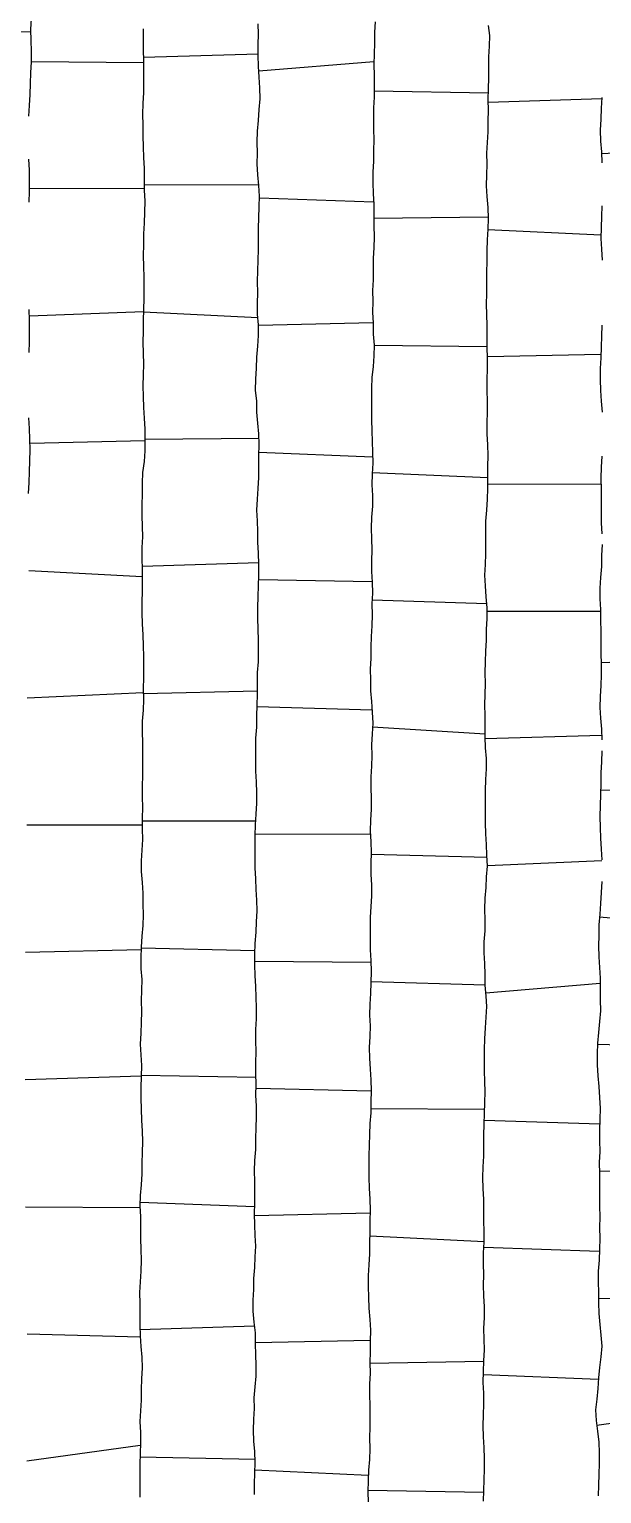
# Model space of a CAD drawing. Extents: x 703186 to 703989, y 1560402 to 1561368.
# Drawn here: x 703225.6 to 703248.1, y 1560567 to 1560624.5 of the extents above; entities that cross this region are included whole.
import ezdxf

# ---------------------------------------------------------------- set-up
doc = ezdxf.new("R2010")
doc.units = 0
doc.layers.add('10124_2002_REAL', color=30, linetype='Continuous')
doc.layers.add('AGROCAD PLL', color=7, linetype='Continuous')

msp = doc.modelspace()

# ---------------------------------------------------------------- linework, layer by layer
at = {"layer": '10124_2002_REAL'}
for points in [[(703225.6198, 1560621.1148), (703225.6453, 1560621.5375), (703225.6728, 1560621.9686), (703225.6816, 1560622.3956), (703225.6949, 1560622.8164), (703225.7214, 1560623.2416), (703225.7253, 1560623.6661), (703225.7183, 1560624.0845), (703225.6966, 1560624.5158), (703225.7212, 1560624.9438)], [(703230.1088, 1560624.5491), (703230.1189, 1560624.1376), (703230.1123, 1560623.7164), (703230.1245, 1560623.2937), (703230.1285, 1560622.8667), (703230.1223, 1560622.4536), (703230.1244, 1560622.039), (703230.1049, 1560621.6179), (703230.0915, 1560621.191), (703230.0984, 1560620.7636), (703230.1013, 1560620.3371), (703230.1072, 1560619.9162), (703230.1252, 1560619.4903), (703230.1505, 1560619.0578), (703230.1569, 1560618.6336), (703230.1557, 1560618.2064), (703230.1775, 1560617.774), (703230.1625, 1560617.3426), (703230.1517, 1560616.9169), (703230.13, 1560616.4911), (703230.1285, 1560616.063), (703230.1137, 1560615.6382), (703230.1212, 1560615.214), (703230.1336, 1560614.7988), (703230.1444, 1560614.3844), (703230.1341, 1560613.9545), (703230.1325, 1560613.5258), (703230.1108, 1560613.0961), (703230.1068, 1560612.6667), (703230.101, 1560612.24), (703230.1147, 1560611.8093), (703230.123, 1560611.3824), (703230.1079, 1560610.9543), (703230.1, 1560610.5245), (703230.1072, 1560610.1015), (703230.1266, 1560609.678), (703230.1489, 1560609.2582), (703230.1766, 1560608.825), (703230.1801, 1560608.3896), (703230.1773, 1560607.9698), (703230.1484, 1560607.5503), (703230.0906, 1560607.1207), (703230.0689, 1560606.6978), (703230.0687, 1560606.2727), (703230.0562, 1560605.8537), (703230.0546, 1560605.4299), (703230.0714, 1560605.0079), (703230.0849, 1560604.5998), (703230.061, 1560604.1756), (703230.0591, 1560603.7507), (703230.0725, 1560603.3261), (703230.0792, 1560602.8961), (703230.0782, 1560602.4631), (703230.0649, 1560602.034), (703230.0597, 1560601.6113), (703230.0769, 1560601.1785), (703230.0987, 1560600.7476), (703230.1135, 1560600.3206), (703230.124, 1560599.8916), (703230.1252, 1560599.4698), (703230.122, 1560599.0575), (703230.1146, 1560598.6362), (703230.1238, 1560598.2133), (703230.1143, 1560597.7842), (703230.076, 1560597.3572), (703230.0774, 1560596.9401), (703230.0922, 1560596.5128), (703230.0917, 1560596.085), (703230.088, 1560595.6549), (703230.088, 1560595.2254), (703230.0786, 1560594.8055), (703230.0762, 1560594.3881), (703230.0904, 1560593.9719), (703230.0743, 1560593.5503), (703230.0739, 1560593.131), (703230.083, 1560592.7116), (703230.0562, 1560592.2945), (703230.0337, 1560591.8756), (703230.0313, 1560591.4492), (703230.0748, 1560591.0296), (703230.1057, 1560590.6028), (703230.1027, 1560590.1754), (703230.1153, 1560589.7577), (703230.0951, 1560589.3328), (703230.0574, 1560588.9099), (703230.0369, 1560588.4817), (703230.0269, 1560588.0609), (703230.0211, 1560587.6394), (703230.0599, 1560587.2126), (703230.0437, 1560586.7902), (703230.0403, 1560586.3769), (703230.0445, 1560585.9534), (703230.0339, 1560585.5285), (703230.0246, 1560585.1093), (703229.9965, 1560584.6765), (703230.0269, 1560584.2592), (703230.0453, 1560583.8354), (703230.0379, 1560583.4048), (703230.0213, 1560582.9746), (703230.0226, 1560582.5519), (703230.0281, 1560582.1263), (703230.0449, 1560581.6957), (703230.0748, 1560581.2654), (703230.0886, 1560580.8489), (703230.0708, 1560580.4271), (703230.0545, 1560579.998), (703230.0649, 1560579.578), (703230.032, 1560579.1518), (703229.9959, 1560578.7345), (703229.9813, 1560578.3231), (703230.0025, 1560577.8936), (703230.0036, 1560577.4663), (703230.011, 1560577.0401), (703230.0227, 1560576.6075), (703230.0283, 1560576.1899), (703230.0248, 1560575.7656), (703229.9904, 1560575.3445), (703229.9735, 1560574.9215), (703229.9816, 1560574.4931), (703229.9849, 1560574.0697), (703229.9822, 1560573.6472), (703229.9963, 1560573.2286), (703230.017, 1560572.8064), (703230.056, 1560572.3839), (703230.0682, 1560571.9626), (703230.0431, 1560571.5407), (703230.0317, 1560571.118), (703230.029, 1560570.6986), (703230.0018, 1560570.2754), (703229.9784, 1560569.8557), (703230.0049, 1560569.4297), (703230.0042, 1560569.0153), (703229.9904, 1560568.5999), (703229.9812, 1560568.1779), (703229.9784, 1560567.751), (703229.9816, 1560567.3207), (703229.9759, 1560566.8933)], [(703234.4803, 1560566.9893), (703234.4888, 1560567.41), (703234.4977, 1560567.8292), (703234.518, 1560568.2544), (703234.4961, 1560568.6753), (703234.4614, 1560569.0913), (703234.4505, 1560569.5214), (703234.456, 1560569.9471), (703234.4846, 1560570.3663), (703234.4795, 1560570.7905), (703234.5121, 1560571.2206), (703234.5524, 1560571.6421), (703234.5524, 1560572.0559), (703234.5333, 1560572.4833), (703234.5295, 1560572.9121), (703234.5205, 1560573.3405), (703234.4788, 1560573.76), (703234.4343, 1560574.1885), (703234.4361, 1560574.6174), (703234.4589, 1560575.0444), (703234.4569, 1560575.4678), (703234.4948, 1560575.9), (703234.5091, 1560576.3221), (703234.5391, 1560576.7426), (703234.5171, 1560577.1576), (703234.4969, 1560577.5833), (703234.4867, 1560578.0134), (703234.4969, 1560578.4263), (703234.5052, 1560578.8497), (703234.502, 1560579.2807), (703234.4878, 1560579.7023), (703234.5023, 1560580.1139), (703234.536, 1560580.5396), (703234.5412, 1560580.9734), (703234.5503, 1560581.396), (703234.5679, 1560581.8226), (703234.5585, 1560582.2489), (703234.543, 1560582.6558), (703234.5531, 1560583.0972), (703234.5437, 1560583.5277), (703234.5427, 1560583.9544), (703234.5506, 1560584.3764), (703234.5398, 1560584.821), (703234.5433, 1560585.2476), (703234.5584, 1560585.6739), (703234.565, 1560586.1019), (703234.5482, 1560586.5262), (703234.5333, 1560586.9455), (703234.515, 1560587.3701), (703234.4963, 1560587.7873), (703234.5002, 1560588.2156), (703234.5097, 1560588.6342), (703234.5463, 1560589.0696), (703234.5694, 1560589.4838), (703234.585, 1560589.911), (703234.5836, 1560590.3265), (703234.5526, 1560590.7484), (703234.5336, 1560591.1715), (703234.5108, 1560591.5955), (703234.5124, 1560592.0162), (703234.5164, 1560592.4398), (703234.5188, 1560592.8722), (703234.5198, 1560593.2912), (703234.5497, 1560593.709), (703234.5833, 1560594.1391), (703234.5791, 1560594.5495), (703234.5622, 1560594.9819), (703234.54, 1560595.3997), (703234.5379, 1560595.8366), (703234.5448, 1560596.2709), (703234.5401, 1560596.6969), (703234.5737, 1560597.1213), (703234.5732, 1560597.5563), (703234.5848, 1560597.9849), (703234.5981, 1560598.4104), (703234.6044, 1560598.8449), (703234.6055, 1560599.2708), (703234.641, 1560599.6913), (703234.6389, 1560600.1142), (703234.6385, 1560600.5435), (703234.6282, 1560600.9695), (703234.6108, 1560601.402), (703234.6119, 1560601.8265), (703234.6324, 1560602.2524), (703234.6468, 1560602.6753), (703234.6551, 1560603.0963), (703234.6544, 1560603.5206), (703234.6409, 1560603.9494), (703234.6114, 1560604.3814), (703234.6157, 1560604.8063), (703234.5991, 1560605.2285), (703234.5789, 1560605.646), (703234.6102, 1560606.0723), (703234.6331, 1560606.5002), (703234.6615, 1560606.9307), (703234.6566, 1560607.3506), (703234.6526, 1560607.7794), (703234.6703, 1560608.2198), (703234.6617, 1560608.6448), (703234.6127, 1560609.0594), (703234.5787, 1560609.4879), (703234.5787, 1560609.9259), (703234.5281, 1560610.3616), (703234.5396, 1560610.7899), (703234.5662, 1560611.2236), (703234.5817, 1560611.6469), (703234.6159, 1560612.0804), (703234.6469, 1560612.4978), (703234.6376, 1560612.9154), (703234.6085, 1560613.3408), (703234.6, 1560613.7678), (703234.6153, 1560614.1809), (703234.6105, 1560614.6201), (703234.6132, 1560615.0391), (703234.6264, 1560615.4605), (703234.6435, 1560615.8799), (703234.6437, 1560616.2963), (703234.6482, 1560616.7114), (703234.6507, 1560617.1252), (703234.6653, 1560617.5521), (703234.6805, 1560617.9752), (703234.6571, 1560618.3917), (703234.6188, 1560618.8158), (703234.5925, 1560619.2367), (703234.6032, 1560619.667), (703234.5941, 1560620.0878), (703234.6021, 1560620.5224), (703234.638, 1560620.9478), (703234.6741, 1560621.3719), (703234.707, 1560621.7989), (703234.6965, 1560622.2239), (703234.6745, 1560622.6438), (703234.6399, 1560623.0775), (703234.6267, 1560623.4999), (703234.6322, 1560623.926), (703234.6454, 1560624.335), (703234.6343, 1560624.7449)], [(703239.2207, 1560624.823), (703239.1941, 1560624.4091), (703239.1969, 1560623.9808), (703239.1811, 1560623.5568), (703239.1719, 1560623.1379), (703239.1821, 1560622.7114), (703239.19, 1560622.2915), (703239.1823, 1560621.8661), (703239.164, 1560621.4479), (703239.16, 1560621.0308), (703239.1615, 1560620.6063), (703239.1733, 1560620.19), (703239.16, 1560619.7682), (703239.1547, 1560619.3444), (703239.135, 1560618.9158), (703239.1333, 1560618.4953), (703239.153, 1560618.0764), (703239.1713, 1560617.6511), (703239.1727, 1560617.2281), (703239.1768, 1560616.8018), (703239.1897, 1560616.374), (703239.1689, 1560615.9505), (703239.152, 1560615.5351), (703239.1449, 1560615.1117), (703239.144, 1560614.6924), (703239.1272, 1560614.2697), (703239.1296, 1560613.8394), (703239.1265, 1560613.4139), (703239.1431, 1560612.9855), (703239.1528, 1560612.557), (703239.1829, 1560612.1246), (703239.179, 1560611.7102), (703239.1448, 1560611.2807), (703239.1013, 1560610.8582), (703239.0764, 1560610.4402), (703239.0769, 1560610.0217), (703239.0762, 1560609.6021), (703239.0762, 1560609.1845), (703239.1006, 1560608.7599), (703239.1104, 1560608.3429), (703239.1204, 1560607.9176), (703239.1289, 1560607.4955), (703239.1101, 1560607.0652), (703239.1008, 1560606.6365), (703239.1215, 1560606.2209), (703239.1163, 1560605.7972), (703239.0859, 1560605.3656), (703239.0701, 1560604.9373), (703239.0863, 1560604.5197), (703239.0894, 1560604.0909), (703239.0845, 1560603.652), (703239.0835, 1560603.2404), (703239.1114, 1560602.8206), (703239.1152, 1560602.3885), (703239.1008, 1560601.9617), (703239.1026, 1560601.5354), (703239.0967, 1560601.1056), (703239.063, 1560600.6795), (703239.053, 1560600.2594), (703239.058, 1560599.8291), (703239.0356, 1560599.4059), (703239.0417, 1560598.9785), (703239.0484, 1560598.5515), (703239.0778, 1560598.128), (703239.1119, 1560597.7116), (703239.1288, 1560597.2835), (703239.1023, 1560596.8562), (703239.0764, 1560596.4354), (703239.0956, 1560596.0123), (703239.0866, 1560595.591), (703239.0506, 1560595.1711), (703239.0594, 1560594.7533), (703239.0644, 1560594.3189), (703239.0731, 1560593.8966), (703239.0394, 1560593.4704), (703239.0251, 1560593.0518), (703239.052, 1560592.6244), (703239.0704, 1560592.1989), (703239.0587, 1560591.7689), (703239.0581, 1560591.3479), (703239.0822, 1560590.9231), (703239.0852, 1560590.4949), (703239.052, 1560590.0739), (703239.0249, 1560589.6619), (703239.0287, 1560589.2406), (703239.029, 1560588.8038), (703239.0276, 1560588.3801), (703239.0495, 1560587.9564), (703239.0656, 1560587.5249), (703239.0526, 1560587.0935), (703239.04, 1560586.6706), (703239.011, 1560586.2445), (703239.0048, 1560585.8141), (703239.0235, 1560585.3979), (703239.0124, 1560584.9727), (703238.9938, 1560584.5452), (703238.9994, 1560584.1304), (703239.0233, 1560583.6898), (703239.0522, 1560583.2726), (703239.0631, 1560582.8438), (703239.0608, 1560582.4078), (703239.0591, 1560581.9824), (703239.0228, 1560581.5556), (703239.0064, 1560581.1318), (703238.9956, 1560580.7094), (703238.9813, 1560580.2957), (703238.9839, 1560579.8681), (703238.9805, 1560579.4414), (703238.9873, 1560579.0199), (703239.0167, 1560578.5863), (703239.0267, 1560578.1568), (703239.015, 1560577.7352), (703239.0198, 1560577.3105), (703238.9978, 1560576.8805), (703238.9978, 1560576.4434), (703238.9823, 1560576.0172), (703238.9525, 1560575.5876), (703238.9471, 1560575.1594), (703238.9636, 1560574.741), (703238.9756, 1560574.3064), (703239.016, 1560573.8683), (703239.0412, 1560573.444), (703239.0302, 1560573.0172), (703239.0332, 1560572.5904), (703239.0179, 1560572.1698), (703239.0241, 1560571.7499), (703239.0045, 1560571.3331), (703239.009, 1560570.9071), (703239.0184, 1560570.4831), (703239.0192, 1560570.0625), (703239.0182, 1560569.6312), (703239.004, 1560569.2118), (703239.0134, 1560568.7885), (703238.9999, 1560568.3728), (703238.9647, 1560567.9539), (703238.9488, 1560567.5318), (703238.9416, 1560567.1146), (703238.947, 1560566.6824)], [(703243.4822, 1560566.7369), (703243.4986, 1560567.1533), (703243.5097, 1560567.5724), (703243.5165, 1560567.9892), (703243.5224, 1560568.4107), (703243.514, 1560568.8395), (703243.4862, 1560569.2627), (703243.473, 1560569.689), (703243.4834, 1560570.118), (703243.4939, 1560570.5352), (703243.4887, 1560570.9664), (703243.4701, 1560571.385), (703243.4881, 1560571.8164), (703243.4906, 1560572.2462), (703243.5151, 1560572.6733), (703243.5106, 1560573.0931), (703243.4978, 1560573.5145), (703243.5231, 1560573.941), (703243.5215, 1560574.358), (703243.4944, 1560574.7933), (703243.4857, 1560575.2114), (703243.4886, 1560575.6237), (703243.4796, 1560576.0515), (703243.4873, 1560576.4787), (703243.5022, 1560576.9034), (703243.5013, 1560577.3207), (703243.4934, 1560577.7405), (703243.4979, 1560578.1664), (703243.4932, 1560578.5825), (703243.4625, 1560579.0106), (703243.4604, 1560579.4388), (703243.4719, 1560579.8605), (703243.5007, 1560580.2737), (703243.49, 1560580.6869), (703243.4949, 1560581.1049), (703243.5025, 1560581.528), (703243.5168, 1560581.9563), (703243.5289, 1560582.3859), (703243.5406, 1560582.8054), (703243.5376, 1560583.2105), (703243.5185, 1560583.6255), (703243.527, 1560584.0309), (703243.5232, 1560584.4616), (703243.5343, 1560584.8809), (703243.5542, 1560585.3122), (703243.5841, 1560585.7324), (703243.6063, 1560586.1557), (703243.5846, 1560586.5624), (703243.549, 1560586.9906), (703243.5456, 1560587.4146), (703243.5335, 1560587.8431), (703243.5096, 1560588.267), (703243.5083, 1560588.6978), (703243.5413, 1560589.1289), (703243.5464, 1560589.5556), (703243.5375, 1560589.9818), (703243.5468, 1560590.4041), (703243.5813, 1560590.8274), (703243.6054, 1560591.2473), (703243.6377, 1560591.6629), (703243.6187, 1560592.0907), (703243.6014, 1560592.5138), (703243.5776, 1560592.9389), (703243.5618, 1560593.3651), (703243.5591, 1560593.7897), (703243.5551, 1560594.2175), (703243.5591, 1560594.6371), (703243.5762, 1560595.0628), (703243.5991, 1560595.4893), (703243.5988, 1560595.8946), (703243.5575, 1560596.3119), (703243.5461, 1560596.7385), (703243.5533, 1560597.156), (703243.5426, 1560597.5818), (703243.5385, 1560598.003), (703243.5482, 1560598.412), (703243.5576, 1560598.8322), (703243.5508, 1560599.2555), (703243.5538, 1560599.6831), (703243.5785, 1560600.1022), (703243.5962, 1560600.5362), (703243.6035, 1560600.9579), (703243.6233, 1560601.385), (703243.623, 1560601.8089), (703243.5838, 1560602.2428), (703243.5585, 1560602.6661), (703243.5398, 1560603.0885), (703243.558, 1560603.5102), (703243.5697, 1560603.9321), (703243.569, 1560604.3599), (703243.5682, 1560604.7805), (703243.5785, 1560605.2078), (703243.6171, 1560605.6429), (703243.6388, 1560606.0703), (703243.6579, 1560606.4894), (703243.6582, 1560606.9229), (703243.6561, 1560607.3536), (703243.6591, 1560607.7859), (703243.6564, 1560608.2147), (703243.6298, 1560608.6427), (703243.6241, 1560609.0694), (703243.6331, 1560609.489), (703243.6363, 1560609.9189), (703243.6299, 1560610.3444), (703243.6299, 1560610.7677), (703243.6411, 1560611.2003), (703243.6359, 1560611.62), (703243.6263, 1560612.0332), (703243.6304, 1560612.4614), (703243.6275, 1560612.896), (703243.6111, 1560613.321), (703243.6004, 1560613.7291), (703243.6113, 1560614.148), (703243.6094, 1560614.5745), (703243.6095, 1560614.9846), (703243.6276, 1560615.407), (703243.6246, 1560615.833), (703243.6386, 1560616.2595), (703243.6585, 1560616.6812), (703243.6751, 1560617.0917), (703243.6688, 1560617.5246), (703243.6306, 1560617.9536), (703243.6056, 1560618.3812), (703243.6182, 1560618.8071), (703243.6316, 1560619.2279), (703243.6165, 1560619.6595), (703243.633, 1560620.0844), (703243.6589, 1560620.5052), (703243.6651, 1560620.9323), (703243.6786, 1560621.3415), (703243.6649, 1560621.7662), (703243.6843, 1560622.1919), (703243.6861, 1560622.6139), (703243.6867, 1560623.0244), (703243.6878, 1560623.4464), (703243.718, 1560623.866), (703243.7258, 1560624.2814), (703243.6814, 1560624.6808)], [(703248.127, 1560621.8444), (703248.1027, 1560621.424), (703248.0862, 1560620.999), (703248.0647, 1560620.5658), (703248.0791, 1560620.1383), (703248.1139, 1560619.7181), (703248.1351, 1560619.283)], [(703225.6361, 1560617.735), (703225.6436, 1560618.1571), (703225.642, 1560618.5754), (703225.6468, 1560618.9983), (703225.6193, 1560619.4244)], [(703248.1297, 1560617.5905), (703248.1192, 1560617.1696), (703248.1013, 1560616.7404), (703248.0928, 1560616.3069), (703248.1136, 1560615.8885), (703248.1383, 1560615.4537)], [(703225.6359, 1560611.8319), (703225.643, 1560612.2583), (703225.65, 1560612.6863), (703225.6483, 1560613.1086), (703225.632, 1560613.5267)], [(703248.1292, 1560612.9029), (703248.1188, 1560612.482), (703248.107, 1560612.0558), (703248.0878, 1560611.6236), (703248.0645, 1560611.2021), (703248.0685, 1560610.7743), (703248.0831, 1560610.3479), (703248.1077, 1560609.9256), (703248.1366, 1560609.4967)], [(703225.606, 1560606.2953), (703225.6403, 1560606.7251), (703225.6472, 1560607.1538), (703225.6627, 1560607.5821), (703225.6757, 1560608.0073), (703225.6657, 1560608.4263), (703225.6424, 1560608.8469), (703225.6246, 1560609.2674)], [(703248.1344, 1560607.7611), (703248.1058, 1560607.333), (703248.0926, 1560606.9004), (703248.0973, 1560606.4596), (703248.1059, 1560606.0246), (703248.1065, 1560605.5893), (703248.1099, 1560605.149), (703248.1265, 1560604.7185)], [(703248.139, 1560604.2956), (703248.1231, 1560603.8636), (703248.1124, 1560603.4283), (703248.0784, 1560603.0045), (703248.05, 1560602.583), (703248.0477, 1560602.1641), (703248.0726, 1560601.7449), (703248.0769, 1560601.3171), (703248.0863, 1560600.8864), (703248.091, 1560600.4535), (703248.0926, 1560600.0294), (703248.1087, 1560599.6005), (703248.1024, 1560599.1774), (703248.0854, 1560598.7526), (703248.0694, 1560598.3229), (703248.0553, 1560597.8982), (703248.0801, 1560597.4782), (703248.1126, 1560597.0448), (703248.1258, 1560596.6217)], [(703248.1348, 1560596.1873), (703248.1125, 1560595.7615), (703248.0944, 1560595.3292), (703248.0862, 1560594.9064), (703248.0809, 1560594.4807), (703248.059, 1560594.0504), (703248.0573, 1560593.6197), (703248.0666, 1560593.1848), (703248.0736, 1560592.7651), (703248.0978, 1560592.3367), (703248.134, 1560591.9082)], [(703248.1363, 1560591.0643), (703248.1085, 1560590.6259), (703248.0767, 1560590.2033), (703248.0489, 1560589.7841), (703248.0126, 1560589.3655), (703248.0119, 1560588.9483), (703248.0053, 1560588.5374), (703248.0124, 1560588.108), (703248.0418, 1560587.6916), (703248.0682, 1560587.2647), (703248.0626, 1560586.8394), (703248.0659, 1560586.4172), (703248.0749, 1560585.99), (703248.0398, 1560585.5679), (703248.0027, 1560585.1395), (703247.9625, 1560584.7118), (703247.9498, 1560584.2922), (703247.9468, 1560583.8658), (703247.9777, 1560583.4354), (703248.0136, 1560583.0093), (703248.0377, 1560582.5813), (703248.0579, 1560582.1509), (703248.05, 1560581.7276), (703248.0406, 1560581.3006), (703248.0353, 1560580.8818), (703248.0546, 1560580.4584), (703248.0259, 1560580.0316), (703248.0338, 1560579.601), (703248.0338, 1560579.1764), (703248.0442, 1560578.7526), (703248.0438, 1560578.3207), (703248.051, 1560577.8924), (703248.0441, 1560577.4702), (703248.0455, 1560577.0437), (703248.0323, 1560576.622), (703248.0215, 1560576.1983), (703247.9797, 1560575.7662), (703247.9911, 1560575.3481), (703248.0008, 1560574.9294), (703248.0045, 1560574.5121), (703248.011, 1560574.0938), (703248.051, 1560573.6644), (703248.0872, 1560573.244), (703248.1301, 1560572.8235), (703248.0911, 1560572.4), (703248.0328, 1560571.9838), (703248, 1560571.5718), (703247.9774, 1560571.1515), (703247.9293, 1560570.7294), (703247.8867, 1560570.315), (703247.9038, 1560569.8978), (703247.9629, 1560569.4802), (703248.0076, 1560569.0512), (703248.02, 1560568.6239), (703248.0238, 1560568.2159), (703248.0152, 1560567.7912), (703248.0034, 1560567.3613), (703247.9797, 1560566.9378)]]:
    msp.add_lwpolyline(points, dxfattribs=at)
at = {"layer": 'AGROCAD PLL', "color": 3, "true_color": 0x00ff00}
for points in [[(703221.1929, 1560624.4449), (703225.7008, 1560624.4314)], [(703230.1206, 1560623.4292), (703234.6275, 1560623.5593)], [(703234.6541, 1560622.8994), (703239.1746, 1560623.2601)], [(703239.1868, 1560622.1121), (703243.677, 1560622.0309)], [(703243.6682, 1560621.6651), (703248.1249, 1560621.8088)], [(703248.1173, 1560619.6488), (703252.6363, 1560619.869)], [(703225.6432, 1560618.2685), (703230.1559, 1560618.2858)], [(703230.1563, 1560618.4313), (703234.6547, 1560618.4186)], [(703234.6781, 1560617.9088), (703239.1671, 1560617.7476)], [(703239.1738, 1560617.1143), (703243.6741, 1560617.1576)], [(703225.642, 1560613.2707), (703230.1284, 1560613.4456)], [(703230.1278, 1560613.4336), (703234.6177, 1560613.2069)], [(703234.6377, 1560612.9113), (703239.1421, 1560613.0116)], [(703243.6347, 1560611.6719), (703248.0946, 1560611.7755)], [(703230.1797, 1560608.4368), (703234.6652, 1560608.4728)], [(703225.6693, 1560608.2738), (703230.1802, 1560608.3814)], [(703225.6693, 1560608.2738), (703230.18, 1560608.3814)], [(703234.6584, 1560607.9226), (703239.1239, 1560607.7432)], [(703239.1126, 1560607.123), (703243.6582, 1560606.9244)], [(703239.1126, 1560607.123), (703243.6582, 1560606.9244)], [(703225.619, 1560603.2768), (703230.0769, 1560603.044)], [(703234.6518, 1560602.9276), (703239.1101, 1560602.8397)], [(703239.1064, 1560602.1265), (703243.608, 1560601.9746)], [(703243.6231, 1560601.6795), (703248.0732, 1560601.6826)], [(703248.1064, 1560599.6614), (703252.5764, 1560599.8292)], [(703230.1187, 1560598.4455), (703234.6, 1560598.543)], [(703234.5833, 1560597.9306), (703239.104, 1560597.8083)], [(703248.0832, 1560594.6656), (703252.5581, 1560594.6099)], [(703230.0742, 1560593.4483), (703234.5307, 1560593.4441)], [(703225.5485, 1560593.2825), (703230.0741, 1560593.2902)], [(703234.519, 1560592.9355), (703239.0331, 1560592.9247)], [(703243.6367, 1560591.6865), (703248.1347, 1560591.8863)], [(703248.0392, 1560589.6723), (703252.5292, 1560589.283)], [(703225.487, 1560588.2881), (703230.0347, 1560588.3872)], [(703230.0363, 1560588.4561), (703234.5032, 1560588.35)], [(703239.0541, 1560587.1424), (703243.5489, 1560587.007)], [(703243.5737, 1560586.6932), (703248.0656, 1560587.0667)], [(703230.0389, 1560583.4611), (703234.5468, 1560583.3836)], [(703234.5496, 1560582.9424), (703239.0632, 1560582.8391)], [(703234.5496, 1560582.9424), (703239.0631, 1560582.8391)], [(703239.0598, 1560582.1465), (703243.5217, 1560582.1286)], [(703243.5082, 1560581.6976), (703248.046, 1560581.546)], [(703248.0322, 1560579.6862), (703252.4993, 1560579.7682)], [(703225.4872, 1560578.294), (703229.9843, 1560578.2632)], [(703229.9864, 1560578.4669), (703234.494, 1560578.3069)], [(703234.4883, 1560577.9454), (703239.0238, 1560578.053)], [(703239.0116, 1560577.1503), (703243.5022, 1560576.9205)], [(703243.4951, 1560576.7004), (703248.0302, 1560576.5413)], [(703248.0029, 1560574.6891), (703252.5022, 1560574.729)], [(703248.0029, 1560574.6891), (703252.5027, 1560574.729)], [(703229.9882, 1560573.4697), (703234.4926, 1560573.6214)], [(703234.5286, 1560572.9546), (703239.031, 1560573.0492)], [(703239.0181, 1560572.1555), (703243.4905, 1560572.2216)], [(703243.4834, 1560571.7034), (703247.997, 1560571.5151)], [(703225.5369, 1560568.3085), (703230.0015, 1560568.9351)], [(703229.9877, 1560568.4758), (703234.5116, 1560568.3772)], [(703234.504, 1560567.9618), (703238.957, 1560567.7492)]]:
    msp.add_lwpolyline(points, dxfattribs=at)
at = {"layer": 'AGROCAD PLL', "color": 5, "true_color": 0x0000ff}
for points in [[(703225.7216, 1560623.2634), (703230.1252, 1560623.223)], [(703243.658, 1560616.6701), (703248.0958, 1560616.4607)], [(703239.1828, 1560612.1173), (703243.6267, 1560612.0755)], [(703243.658, 1560606.6732), (703248.0951, 1560606.6701)], [(703239.1194, 1560597.1319), (703243.5481, 1560596.8572)], [(703225.5525, 1560573.2969), (703229.9984, 1560573.1849)]]:
    msp.add_lwpolyline(points, dxfattribs=at)
at = {"layer": 'AGROCAD PLL', "color": 1, "true_color": 0xff0000}
for points in [[(703230.0688, 1560603.4438), (703234.6523, 1560603.5884)], [(703225.5575, 1560598.2798), (703230.118, 1560598.4787)], [(703243.5476, 1560596.6816), (703248.1201, 1560596.8038)], [(703239.0688, 1560592.1383), (703243.6221, 1560592.0144)], [(703234.4977, 1560587.9403), (703239.0516, 1560587.8988)], [(703247.9616, 1560584.6806), (703252.5421, 1560584.5419)], [(703225.4719, 1560583.2921), (703230.0384, 1560583.4363)], [(703247.9304, 1560569.7097), (703252.4945, 1560570.3556)], [(703238.9424, 1560567.1585), (703243.4957, 1560567.08)]]:
    msp.add_lwpolyline(points, dxfattribs=at)

doc.saveas('drawing.dxf')
